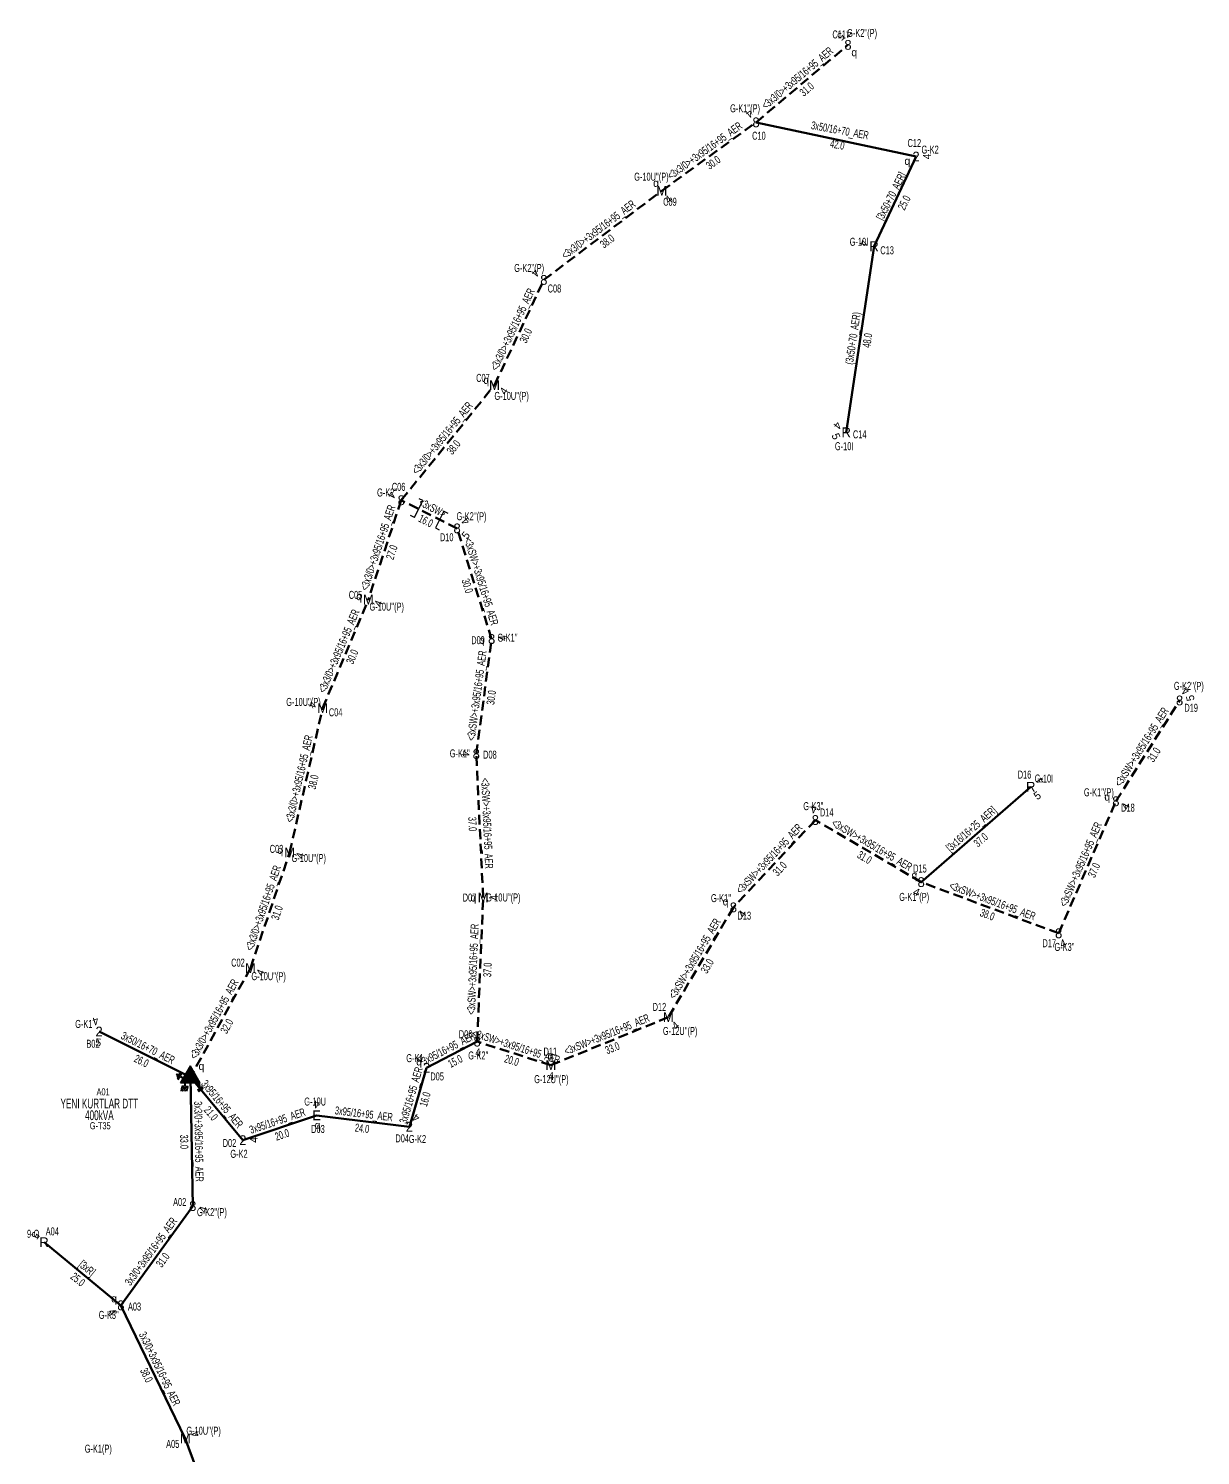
# Model space of a CAD drawing. Header units: millimetres. Extents: x 367507 to 373457, y 4068694 to 4074327.
# Drawn here: x 371125.5 to 371425.9, y 4073961.8 to 4074327.4 of the extents above; entities that cross this region are included whole.
import ezdxf
from ezdxf.enums import TextEntityAlignment as Align

# ---------------------------------------------------------------- set-up
doc = ezdxf.new("R2010")
doc.units = ezdxf.units.MM
doc.linetypes.add('DASHED', pattern=[3.75, 2.5, -1.25])
for name, color, linetype, lineweight in [('DIREK_AG_MEVCUT', 120, 'Continuous', 25), ('DIREK_AG_YENI', 108, 'Continuous', 25), ('DIREK_OG_YENI', 10, 'Continuous', 25), ('HAT_AG_HAVAI_BYSK', 3, 'Continuous', 50), ('HAT_AG_HAVAI_MEVCUT', 126, 'Continuous', 50), ('HAT_AG_HAVAI_YENI', 3, 'Continuous', 50), ('HAT_OG_HAVAI_ILERDE', 1, 'DASHED', 70), ('HAT_OG_HAVAI_YENI', 1, 'Continuous', 70), ('TRAFO_TADILAT_BYSK', 5, 'Continuous', 30), ('TRAFO_YENI', 5, 'Continuous', 30)]:
    doc.layers.add(name, color=color, linetype=linetype, lineweight=lineweight)
doc.layers.add('NIA_AG', color=5, linetype='Continuous')
doc.styles.add('Direk', font='B_CAD')
doc.styles.get("Standard").update_dxf_attribs({"font": 'Arial'})

# ---------------------------------------------------------------- blocks, each defined once
blk = doc.blocks.new('AG_NIA', base_point=(-64.4296, 129.8924))
at = {"layer": 'NIA_AG'}
for p, q in [((-64.429604, 132.292432), (-65.529604, 132.292432)), ((-64.429604, 127.492432), (-64.429604, 132.292432)), ((-64.429604, 127.492432), (-65.529604, 127.492432))]:
    blk.add_line(p, q, dxfattribs=at)
blk = doc.blocks.new('YENI_DIREK')
h = blk.add_hatch(color=32)
h.paths.add_polyline_path([(-3.28, -0.5), (-3.07, -0.63), (-2.64, 0.1), (-1.87, -0.35), (-1.77, -0.17), (-2.54, 0.28), (-2.11, 1.01), (-2.33, 1.14)])
h.paths.add_polyline_path([(-3.42, -0.17), (-3.29, -0.25), (-2.57, 0.98), (-2.7, 1.06)])
h.paths.add_polyline_path([(-3.5, 0.29), (-3.37, 0.22), (-3.01, 0.82), (-3.14, 0.9)])
h.paths.add_polyline_path([(-3.41, 0.73), (-3.54, 0.81), (-3.62, 0.68), (-3.49, 0.61)])
h.paths.add_polyline_path([(-1.26, -1.44), (-1.46, -1.44), (-1.47, -2.34), (-2.22, -2.34), (-2.48, -3.47), (-2.38, -3.47), (-2.17, -2.54), (-1.87, -2.54), (-2.08, -3.47), (-1.98, -3.47), (-1.77, -2.54), (-1.47, -2.54), (-1.68, -3.48), (-1.58, -3.48), (-1.37, -2.54), (-1.07, -2.54), (-1.28, -3.48), (-1.18, -3.48), (-0.97, -2.54), (-0.67, -2.55), (-0.88, -3.48), (-0.78, -3.48), (-0.52, -2.35), (-1.27, -2.34)])
at = {"layer": 'TRAFO_YENI'}
for points in [[(2.31, -1.57), (2.08, -1.92), (2.04, -1.44), (1.9, -1.44), (1.98, -2.32), (2.21, -1.96), (2.27, -2.67), (2.06, -2.67), (2.36, -2.87), (2.36, -2.86), (2.6, -2.49), (2.41, -2.63)], [(2.31, -1.57), (2.08, -1.92), (2.04, -1.44), (1.9, -1.44), (1.98, -2.32), (2.21, -1.96), (2.27, -2.67), (2.06, -2.67), (2.36, -2.87), (1.94, -3.19), (2.16, -3.79), (2.22, -3.74), (2.04, -3.26), (2.22, -3.13), (2.4, -3.6), (2.46, -3.56), (2.28, -3.08), (2.46, -2.94), (2.64, -3.42), (2.69, -3.38), (2.51, -2.9), (2.69, -2.76), (2.87, -3.24), (2.93, -3.2), (2.75, -2.72), (2.93, -2.58), (3.11, -3.06), (3.17, -3.01), (2.95, -2.42), (2.36, -2.86), (2.6, -2.49), (2.41, -2.63)], [(2.93, -2.58), (3.11, -3.06), (3.17, -3.01), (2.95, -2.42), (2.36, -2.86), (2.6, -2.49), (2.41, -2.63), (2.31, -1.57), (2.08, -1.92), (2.04, -1.44), (1.9, -1.44), (1.98, -2.32), (2.21, -1.96), (2.27, -2.67), (2.06, -2.67), (2.36, -2.87), (1.94, -3.19), (2.16, -3.79), (2.22, -3.74), (2.04, -3.26), (2.22, -3.13), (2.4, -3.6), (2.46, -3.56), (2.28, -3.08), (2.46, -2.94), (2.64, -3.42), (2.69, -3.38), (2.51, -2.9), (2.69, -2.76), (2.87, -3.24), (2.93, -3.2), (2.75, -2.72)]]:
    blk.add_hatch(color=32, dxfattribs=at).paths.add_polyline_path(points)
at = {"layer": 'TRAFO_TADILAT_BYSK', "color": 32, "flags": 128}
for points in [[(-3.49, 0.61), (-3.41, 0.73), (-3.54, 0.81), (-3.62, 0.68), (-3.49, 0.61)], [(-3.37, 0.22), (-3.01, 0.82), (-3.14, 0.9), (-3.5, 0.29), (-3.37, 0.22)], [(-3.29, -0.25), (-2.57, 0.98), (-2.7, 1.06), (-3.42, -0.17), (-3.29, -0.25)], [(-1.77, -0.17), (-2.54, 0.28), (-2.11, 1.01), (-2.33, 1.14), (-3.28, -0.5), (-3.07, -0.63), (-2.64, 0.1), (-1.87, -0.35), (-1.77, -0.17)], [(-1.26, -1.44), (-1.46, -1.44), (-1.47, -2.34), (-2.22, -2.34), (-2.48, -3.47), (-2.38, -3.47), (-2.17, -2.54), (-1.87, -2.54), (-2.08, -3.47), (-1.98, -3.47), (-1.77, -2.54), (-1.47, -2.54), (-1.68, -3.48), (-1.58, -3.48), (-1.37, -2.54), (-1.07, -2.54), (-1.28, -3.48), (-1.18, -3.48), (-0.97, -2.54), (-0.67, -2.55), (-0.88, -3.48), (-0.78, -3.48), (-0.52, -2.35), (-1.27, -2.34), (-1.26, -1.44)]]:
    blk.add_lwpolyline(points, dxfattribs=at)
at = {"layer": 'TRAFO_YENI', "linetype": 'Continuous'}
for p, q in [((-2.5, -1.44), (0, 2.89)), ((2.5, -1.44), (0, 2.89)), ((-2.5, -1.44), (2.5, -1.44))]:
    blk.add_line(p, q, dxfattribs=at)
at = {"layer": 'TRAFO_YENI', "color": 32, "flags": 128}
blk.add_lwpolyline([(1.9, -1.44), (2.04, -1.44), (2.08, -1.92), (2.31, -1.57), (2.41, -2.63), (2.6, -2.49), (2.36, -2.86), (2.95, -2.42), (3.17, -3.01), (3.11, -3.06), (2.93, -2.58), (2.75, -2.72), (2.93, -3.2), (2.87, -3.24), (2.69, -2.76), (2.51, -2.9), (2.69, -3.38), (2.64, -3.42), (2.46, -2.94), (2.28, -3.08), (2.46, -3.56), (2.4, -3.6), (2.22, -3.13), (2.04, -3.26), (2.22, -3.74), (2.16, -3.79), (1.94, -3.19), (2.36, -2.87), (2.06, -2.67), (2.27, -2.67), (2.21, -1.96), (1.98, -2.32), (1.9, -1.44)], dxfattribs=at)
at = {"layer": 'TRAFO_YENI', "linetype": 'Continuous'}
for points in [[(-2.5, -1.44), (0, -1.44), (0, 2.89)], [(0, -1.44), (0, 2.89), (2.5, -1.44)]]:
    blk.add_solid(points, dxfattribs=at)

msp = doc.modelspace()

# ---------------------------------------------------------------- linework, layer by layer
at = {"layer": 'HAT_AG_HAVAI_BYSK'}
for p, q in [((371352.987233, 4074294.598721), (371342.22, 4074271.61)), ((371382.39, 4074133.14), (371354.308, 4074108.694)), ((371129.51, 4074016.42), (371149.215, 4074000.253))]:
    msp.add_line(p, q, dxfattribs=at)
at = {"layer": 'HAT_AG_HAVAI_MEVCUT'}
msp.add_line((371335.09, 4074223.94), (371342.22, 4074271.61), dxfattribs=at)
at = {"layer": 'HAT_AG_HAVAI_YENI'}
for p, q in [((371311.984, 4074303.367), (371352.987233, 4074294.598721)), ((371143.615, 4074070.406), (371167.01, 4074058.708)), ((371227.55, 4074061.133), (371240.502, 4074067.833)), ((371223.14, 4074046.021), (371227.55, 4074061.133)), ((371180.461, 4074042.572), (371167.01, 4074058.708)), ((371180.461, 4074042.572), (371199.358, 4074048.93)), ((371199.358, 4074048.93), (371223.14, 4074046.021))]:
    msp.add_line(p, q, dxfattribs=at)
at = {"layer": 'HAT_OG_HAVAI_ILERDE'}
for p, q in [((371311.984, 4074303.367), (371335.544, 4074323.227)), ((371287.834105, 4074285.842278), (371311.984, 4074303.367)), ((371257.601101, 4074263.003372), (371287.834105, 4074285.842278)), ((371244.954169, 4074236.033897), (371257.601101, 4074263.003372)), ((371221.05855, 4074206.543658), (371244.954169, 4074236.033897)), ((371221.05855, 4074206.543658), (371212.616239, 4074181.058765)), ((371235.376, 4074199.328), (371221.05855, 4074206.543658)), ((371244.221, 4074170.983), (371235.376, 4074199.328)), ((371200.91, 4074153.285), (371212.616239, 4074181.058765)), ((371240.283, 4074141.503), (371244.221, 4074170.983)), ((371192.455588, 4074116.259538), (371200.91, 4074153.285)), ((371404.19525, 4074129.410756), (371420.531, 4074155.236)), ((371242.048, 4074104.751), (371240.283, 4074141.503)), ((371389.543, 4074095.572), (371404.19525, 4074129.410756)), ((371327.18, 4074124.6), (371306.179315, 4074102.215928)), ((371354.308, 4074108.694), (371327.18, 4074124.6)), ((371182.406608, 4074086.65009), (371192.455588, 4074116.259538)), ((371389.543, 4074095.572), (371354.308, 4074108.694)), ((371240.502, 4074067.833), (371242.048, 4074104.751)), ((371306.179315, 4074102.215928), (371289.506384, 4074074.065613)), ((371182.406608, 4074086.65009), (371167.01, 4074058.708)), ((371289.506384, 4074074.065613), (371259.398833, 4074061.786517)), ((371259.398833, 4074061.786517), (371240.502, 4074067.833))]:
    msp.add_line(p, q, dxfattribs=at)
at = {"layer": 'HAT_OG_HAVAI_YENI'}
for p, q in [((371167.615446, 4074025.68212), (371167.01, 4074058.708)), ((371167.615446, 4074025.68212), (371149.215, 4074000.253)), ((371149.215, 4074000.253), (371165.713894, 4073966.123926)), ((371165.713894, 4073966.123926), (371176.420331, 4073937.397209))]:
    msp.add_line(p, q, dxfattribs=at)

# ---------------------------------------------------------------- block references
at = {"layer": 'NIA_AG'}
for p, rotation in [((371225.523562, 4074204.293397), 333.252971), ((371230.910989, 4074201.578261), 153.252971)]:
    msp.add_blockref('AG_NIA', p, dxfattribs=dict(at, rotation=rotation))
at = {"layer": 'TRAFO_YENI'}
msp.add_blockref('YENI_DIREK', (371167.01, 4074058.708), dxfattribs=at)

# ---------------------------------------------------------------- texts
at = {"layer": 'DIREK_AG_MEVCUT', "linetype": 'ByBlock', "width": 0.53}
for s, p in [('G-10I', (371338.359925, 4074272.77556)), ('C13', (371345.570586, 4074270.598282)), ('G-10I', (371334.560099, 4074220.397172)), ('C14', (371338.551495, 4074223.422264)), ('D16', (371380.781891, 4074136.248695)), ('G-10I', (371385.761486, 4074135.239784)), ('A04', (371131.634122, 4074019.201745)), ('9-O', (371126.732126, 4074018.59285))]:
    msp.add_text(s, height=2.05, dxfattribs=at).set_placement(p, align=Align.MIDDLE_CENTER)
at = {"layer": 'DIREK_AG_MEVCUT', "color": 32, "style": 'Direk'}
for s, rotation, p in [('4', 253.19817, (371339.539531, 4074272.419375)), ('4', 231.493333, (371332.8989, 4074225.683296)), ('5', 291.493333, (371332.484711, 4074222.9141)), ('4', 121.914924, (371384.766735, 4074134.620246)), ('5', 396.477607, (371384.054624, 4074130.88855)), ('5', 231.967522, (371127.304547, 4074018.145103))]:
    msp.add_text(s, height=2, rotation=rotation, dxfattribs=at).set_placement(p, align=Align.MIDDLE_CENTER)
at = {"layer": 'DIREK_AG_MEVCUT', "linetype": 'ByBlock', "style": 'Direk'}
for p in [(371342.22, 4074271.61), (371335.09, 4074223.94), (371382.39, 4074133.14), (371129.51, 4074016.42)]:
    msp.add_text('R', height=2.5, dxfattribs=at).set_placement(p, align=Align.MIDDLE_CENTER)
at = {"layer": 'DIREK_AG_YENI', "width": 0.53}
for s, p in [('C12', (371352.550212, 4074298.07133)), ('G-K2', (371356.587604, 4074296.387233)), ('G-K1', (371139.70504, 4074072.361063)), ('B02', (371142.049699, 4074067.275532)), ('G-K1', (371224.560712, 4074063.593504)), ('D05', (371230.252316, 4074058.908705)), ('G-10U', (371198.997934, 4074052.468013)), ('D03', (371199.712367, 4074045.447986)), ('D02', (371177.03761, 4074041.843715)), ('D04', (371221.29579, 4074043.046292)), ('G-K2', (371225.211324, 4074042.87716)), ('G-K2', (371179.47266, 4074039.078065)), ('G-K1(P)', (371143.407079, 4073963.525667))]:
    msp.add_text(s, height=2.05, dxfattribs=at).set_placement(p, align=Align.MIDDLE_CENTER)
at = {"layer": 'DIREK_AG_YENI', "style": 'Direk'}
for s, p in [('2', (371352.987233, 4074294.598721)), ('2', (371143.615, 4074070.406)), ('2', (371227.55, 4074061.133)), ('E', (371199.358, 4074048.93)), ('2', (371223.14, 4074046.021)), ('2', (371180.461, 4074042.572))]:
    msp.add_text(s, height=2.5, dxfattribs=at).set_placement(p, align=Align.MIDDLE_CENTER)
at = {"layer": 'DIREK_AG_YENI', "color": 32, "style": 'Direk'}
for s, rotation, p in [('4', 450.659622, (371355.787047, 4074294.630956)), ('4', 558.43397, (371142.729608, 4074073.062328)), ('5', 355.933971, (371143.416463, 4074067.613048)), ('4', 218.947124, (371225.789912, 4074063.310634)), ('4', 539.418644, (371199.38641, 4074051.729856)), ('4', 503.555298, (371224.803331, 4074048.273406)), ('4', 451.400512, (371183.260164, 4074042.640435))]:
    msp.add_text(s, height=2, rotation=rotation, dxfattribs=at).set_placement(p, align=Align.MIDDLE_CENTER)
at = {"layer": 'DIREK_AG_YENI', "color": 4, "style": 'Direk'}
for p in [(371350.748269, 4074293.486499), (371225.619774, 4074062.721782), (371199.611119, 4074046.442847)]:
    msp.add_text('q', height=2, dxfattribs=at).set_placement(p, align=Align.MIDDLE_CENTER)
at = {"layer": 'DIREK_OG_YENI', "width": 0.53}
for s, p in [("G-K2''(P)", (371339.159532, 4074326.274728)), ('C11', (371333.288196, 4074325.90307)), ("G-K1''(P)", (371309.165022, 4074306.968876)), ('C10', (371312.708599, 4074299.942828)), ("G-10U''(P)", (371285.166524, 4074289.44497)), ('C09', (371289.916857, 4074283.029425)), ("G-K2''(P)", (371253.830663, 4074266.059613)), ('C08', (371260.320054, 4074260.799444)), ('C07', (371241.988286, 4074237.892265)), ("G-10U''(P)", (371249.348135, 4074233.280719)), ('C06', (371220.381438, 4074209.977536)), ("G-K2''", (371217.427596, 4074208.529316)), ("G-K2''(P)", (371239.059378, 4074202.450815)), ('D10', (371232.706333, 4074197.064623)), ('C05', (371209.339848, 4074182.289726)), ("G-10U''(P)", (371217.339884, 4074179.28406)), ('D09', (371240.733588, 4074170.686421)), ("G-K1''", (371248.291359, 4074171.329154)), ("G-K2''(P)", (371422.899949, 4074158.981079)), ("G-10U''(P)", (371196.00015, 4074154.866919)), ('C04', (371204.241357, 4074152.21166)), ('D19', (371423.488914, 4074153.364972)), ("G-K1''", (371236.059784, 4074141.682189)), ('D08', (371243.779854, 4074141.35463)), ("G-K1''(P)", (371399.845061, 4074131.710569)), ("G-K3''", (371326.664654, 4074128.167015)), ('D14', (371330.084421, 4074126.553033)), ('D18', (371407.289457, 4074127.774943)), ('C03', (371189.087898, 4074117.212778)), ("G-10U''(P)", (371197.352314, 4074114.873497)), ('D15', (371353.983004, 4074112.178878)), ('D07', (371238.548016, 4074104.740263)), ("G-10U''(P)", (371247.199511, 4074104.766804)), ("G-K1''", (371303.00519, 4074104.599612)), ("G-K1''(P)", (371352.510657, 4074104.909696)), ('D13', (371308.978007, 4074100.114185)), ('D17', (371387.126118, 4074093.040463)), ("G-K3''", (371391.026923, 4074092.089729)), ('C02', (371179.204274, 4074088.062554)), ("G-10U''(P)", (371187.067534, 4074084.594281)), ('D12', (371287.220565, 4074076.716091)), ("G-12U''(P)", (371292.535366, 4074070.553416)), ('D06', (371237.55088, 4074069.714725)), ("G-K2''", (371240.800251, 4074064.284565)), ('D11', (371259.263121, 4074065.283885)), ("G-12U''(P)", (371259.537534, 4074058.212093)), ('A02', (371164.275962, 4074026.729903)), ("G-K2''(P)", (371172.541132, 4074024.136655)), ("G-K3''", (371146.102676, 4073997.802386)), ('A03', (371152.701443, 4073999.945245)), ("G-10U''(P)", (371170.406489, 4073968.12746)), ('A05', (371162.495008, 4073964.749602))]:
    msp.add_text(s, height=2.05, dxfattribs=at).set_placement(p, align=Align.MIDDLE_CENTER)
at = {"layer": 'DIREK_OG_YENI', "color": 32, "style": 'Direk'}
for s, rotation, p in [('5', 220.129356, (371333.739357, 4074325.367856)), ('4', 175.129355, (371335.781738, 4074326.016889)), ('4', 218.048207, (371310.258292, 4074305.571979)), ('4', 396.51777, (371289.500307, 4074283.591995)), ('4', 230.972476, (371255.425939, 4074264.766514)), ('4', 417.9295, (371247.326877, 4074234.547202)), ('4', 241.327091, (371218.601906, 4074207.887122)), ('4', 130.291699, (371237.511734, 4074201.138702)), ('5', 51.772336, (371237.575563, 4074197.595394)), ('4', 429.408469, (371215.237351, 4074180.073995)), ('4', 94.86089, (371247.010929, 4074171.220263)), ('4', 507.684614, (371422.027822, 4074157.602331)), ('5', 102.684615, (371423.262662, 4074155.850836)), ('4', 252.141429, (371198.244914, 4074154.143672)), ('4', 267.570424, (371237.485517, 4074141.621696)), ('4', 188.220952, (371326.779626, 4074127.371227)), ('4', 422.135952, (371406.670616, 4074128.102105)), ('4', 434.195586, (371195.149739, 4074115.496946)), ('4', 90.175772, (371244.847987, 4074104.75959)), ('4', 334.594769, (371353.106751, 4074106.164771)), ('4', 413.094419, (371308.418268, 4074100.534533)), ('4', 383.080633, (371390.640673, 4074092.996129)), ('4', 426.199011, (371184.968476, 4074085.520119)), ('4', 400.775074, (371291.33504, 4074071.945231)), ('4', 364.804497, (371240.736517, 4074065.042838)), ('4', 362.222183, (371259.507402, 4074058.988622)), ('4', 432.580426, (371170.287033, 4074024.843893)), ('4', 308.216562, (371147.015101, 4073998.520821)), ('4', 113.120376, (371168.289004, 4073967.223386))]:
    msp.add_text(s, height=2, rotation=rotation, dxfattribs=at).set_placement(p, align=Align.MIDDLE_CENTER)
at = {"layer": 'DIREK_OG_YENI', "style": 'Direk'}
for s, p in [('8', (371335.544, 4074323.227)), ('8', (371311.984, 4074303.367)), ('M', (371287.834105, 4074285.842278)), ('8', (371257.601101, 4074263.003372)), ('M', (371244.954169, 4074236.033897)), ('8', (371221.05855, 4074206.543658)), ('8', (371235.376, 4074199.328)), ('M', (371212.616239, 4074181.058765)), ('8', (371244.221, 4074170.983)), ('8', (371420.531, 4074155.236)), ('M', (371200.91, 4074153.285)), ('8', (371240.283, 4074141.503)), ('8', (371404.19525, 4074129.410756)), ('8', (371327.18, 4074124.6)), ('M', (371192.455588, 4074116.259538)), ('8', (371354.308, 4074108.694)), ('M', (371242.048, 4074104.751)), ('8', (371306.179315, 4074102.215928)), ('8', (371389.543, 4074095.572)), ('M', (371182.406608, 4074086.65009)), ('M', (371289.506384, 4074074.065613)), ('8', (371240.502, 4074067.833)), ('M', (371259.398833, 4074061.786517)), ('8', (371167.615446, 4074025.68212)), ('8', (371149.215, 4074000.253)), ('M', (371165.713894, 4073966.123926))]:
    msp.add_text(s, height=2.5, dxfattribs=at).set_placement(p, align=Align.MIDDLE_CENTER)
at = {"layer": 'DIREK_OG_YENI', "color": 4, "style": 'Direk'}
for p in [(371337.155289, 4074321.315522), (371286.346425, 4074287.851459), (371242.835681, 4074237.361303), (371210.27596, 4074181.938023), (371241.729992, 4074170.771158), (371401.985103, 4074130.579194), (371190.050095, 4074116.940424), (371352.540233, 4074110.461767), (371239.548012, 4074104.743331), (371304.18025, 4074103.717173), (371259.301896, 4074064.284637), (371147.447233, 4074002.020767)]:
    msp.add_text('q', height=2, dxfattribs=at).set_placement(p, align=Align.MIDDLE_CENTER)
at = {"layer": 'HAT_AG_HAVAI_BYSK', "lineweight": 30, "width": 0.53}
for s, rotation, p in [('[3x50+70_AER]', 423.24898, (371347.515535, 4074284.004093)), ('[3x16/16+25_AER]', 401.040289, (371367.790899, 4074121.558111, 185677.154)), ('[3xR]', 320.632777, (371139.901645, 4074008.993632, 185574.6075))]:
    msp.add_text(s, height=2.05, rotation=rotation, dxfattribs=at).set_placement(p, align=Align.CENTER)
for s, rotation, p in [('25.0', 423.24898, (371349.033586, 4074283.238899)), ('37.0', 401.040289, (371368.907101, 4074120.275889, 185677.154)), ('25.0', 320.632777, (371138.823355, 4074007.679368, 185574.6075))]:
    msp.add_text(s, height=2.05, rotation=rotation, dxfattribs=at).set_placement(p, align=Align.TOP_CENTER)
at = {"layer": 'HAT_AG_HAVAI_MEVCUT', "lineweight": 30, "width": 0.53}
msp.add_text('(3x50+70_AER)', height=2.05, rotation=81.493333, dxfattribs=at).set_placement((371337.814351, 4074247.900736, 185671.11), align=Align.CENTER)
msp.add_text('48.0', height=2.05, rotation=81.493333, dxfattribs=at).set_placement((371339.495649, 4074247.649264, 185671.11), align=Align.TOP_CENTER)
at = {"layer": 'HAT_AG_HAVAI_YENI', "lineweight": 30, "width": 0.53}
for s, rotation, p in [('3x50/16+70_AER', 349.649631, (371333.309329, 4074300.336088)), ('3x50/16+70_AER', 333.433969, (371155.692645, 4074065.317257, 185583.505)), ('3x95/16+95_AER', 27.352283, (371233.635459, 4074065.237969, 185620.251)), ('3x95/16+95_AER', 309.814651, (371174.388402, 4074051.18426, 185583.505)), ('3x95/16+95_AER', 73.731643, (371224.529034, 4074053.815116, 185613.775)), ('3x95/16+95_AER', 18.595797, (371189.638444, 4074046.556623, 185599.679)), ('3x95/16+95_AER', 353.026257, (371211.352202, 4074048.319212, 185611.57))]:
    msp.add_text(s, height=2.05, rotation=rotation, dxfattribs=at).set_placement(p, align=Align.CENTER)
for s, rotation, p in [('42.0', 349.649631, (371333.003895, 4074298.663751)), ('26.0', 333.433969, (371154.932355, 4074063.796743, 185583.505)), ('15.0', 27.352283, (371234.416541, 4074063.728031, 185620.251)), ('16.0', 73.731643, (371226.160966, 4074053.338884, 185613.775)), ('21.0', 309.814651, (371173.082598, 4074050.09574, 185583.505)), ('24.0', 353.026257, (371211.145798, 4074046.631788, 185611.57)), ('20.0', 18.595797, (371190.180556, 4074044.945377, 185599.679))]:
    msp.add_text(s, height=2.05, rotation=rotation, dxfattribs=at).set_placement(p, align=Align.TOP_CENTER)
at = {"layer": 'HAT_OG_HAVAI_ILERDE', "lineweight": 30, "width": 0.53}
for s, rotation, p in [('<3x3/0>+3x95/16+95_AER', 40.129353, (371323.216162, 4074313.946903, 185667.772)), ('<3x3/0>+3x95/16+95_AER', 35.96706, (371299.40983, 4074295.292591, 185655.992)), ('<3x3/0>+3x95/16+95_AER', 37.068479, (371272.205249, 4074275.101053, 185643.917052)), ('<3x3/0>+3x95/16+95_AER', 64.876473, (371250.50805, 4074249.87952, 185628.800551)), ('<3x3/0>+3x95/16+95_AER', 50.982527, (371232.345949, 4074221.823901, 185622.477085)), ('<3x3/0>+3x95/16+95_AER', 431.671654, (371216.030515, 4074194.068504, 185606.308119)), ('<3xSW>', 333.252971, (371228.59982, 4074203.694881, 185610.529275)), ('<3xSW>+3x95/16+95_AER', 287.330427, (371240.609912, 4074185.4087, 185617.688)), ('<3x3/0>+3x95/16+95_AER', 67.145283, (371205.979851, 4074167.502019, 185606.308119)), ('<3xSW>+3x95/16+95_AER', 82.391353, (371241.409484, 4074156.355545, 185622.1105)), ('<3xSW>+3x95/16+95_AER', 57.684614, (371411.644775, 4074142.77777, 185710.2655)), ('<3x3/0>+3x95/16+95_AER', 77.137574, (371195.854123, 4074134.961488, 185600.455)), ('<3xSW>+3x95/16+95_AER', 272.556669, (371242.052506, 4074123.695768)), ('<3xSW>+3x95/16+95_AER', 329.615562, (371341.17393, 4074117.380253, 185663.59)), ('<3xSW>+3x95/16+95_AER', 406.826342, (371316.059767, 4074113.989544, 185653.089658)), ('<3xSW>+3x95/16+95_AER', 66.58729, (371396.089109, 4074112.829127, 185702.097625)), ('<3x3/0>+3x95/16+95_AER', 71.253598, (371186.62619, 4074101.727987, 185596.227794)), ('<3xSW>+3x95/16+95_AER', 339.573975, (371372.222148, 4074102.929555, 185677.154)), ('<3xSW>+3x95/16+95_AER', 419.362495, (371297.111502, 4074088.573935, 185644.753192)), ('<3xSW>+3x95/16+95_AER', 87.602049, (371240.425744, 4074086.327564, 185621.024)), ('<3x3/0>+3x95/16+95_AER', 421.144423, (371173.963841, 4074073.089258, 185583.505)), ('<3xSW>+3x95/16+95_AER', 382.187653, (371274.131613, 4074068.713124, 185629.699416)), ('<3xSW>+3x95/16+95_AER', 342.256712, (371250.209456, 4074065.619325, 185620.251))]:
    msp.add_text(s, height=2.05, rotation=rotation, dxfattribs=at).set_placement(p, align=Align.CENTER)
for s, rotation, p in [('31.0', 40.129353, (371324.311838, 4074312.647097, 185667.772)), ('30.0', 35.96706, (371300.408275, 4074293.916687, 185655.992)), ('38.0', 37.068479, (371273.229957, 4074273.744597, 185643.917052)), ('30.0', 64.876473, (371252.047221, 4074249.157749, 185628.800551)), ('38.0', 50.982527, (371233.666771, 4074220.753653, 185622.477085)), ('16.0', 333.252971, (371227.834731, 4074202.176777, 185610.529275)), ('27.0', 431.671654, (371217.644274, 4074193.533918, 185606.308119)), ('30.0', 287.330427, (371238.987088, 4074184.9023, 185617.688)), ('30.0', 67.145283, (371207.546388, 4074166.841746, 185606.308119)), ('30.0', 82.391353, (371243.094516, 4074156.130455, 185622.1105)), ('31.0', 57.684614, (371413.081476, 4074141.868986, 185710.2655)), ('38.0', 77.137574, (371197.511465, 4074134.58305, 185600.455)), ('37.0', 272.556669, (371240.354198, 4074123.619936)), ('31.0', 329.615562, (371340.31407, 4074115.913747, 185663.59)), ('31.0', 406.826342, (371317.299548, 4074112.826384, 185653.089658)), ('37.0', 66.58729, (371397.649142, 4074112.153629, 185702.097625)), ('31.0', 71.253598, (371188.236006, 4074101.181641, 185596.227794)), ('38.0', 339.573975, (371371.628852, 4074101.336445, 185677.154)), ('37.0', 87.602049, (371242.124256, 4074086.256436, 185621.024)), ('33.0', 419.362495, (371298.574197, 4074087.707607, 185644.753192)), ('32.0', 421.144423, (371175.452767, 4074072.268832, 185583.505)), ('20.0', 342.256712, (371249.691376, 4074064.000192, 185620.251)), ('33.0', 382.187653, (371274.773604, 4074067.139006, 185629.699416))]:
    msp.add_text(s, height=2.05, rotation=rotation, dxfattribs=at).set_placement(p, align=Align.TOP_CENTER)
at = {"layer": 'HAT_OG_HAVAI_YENI', "lineweight": 30, "width": 0.53}
for rotation, p in [(271.050255, (371168.16258, 4074042.21064, 185583.505)), (414.110597, (371157.726595, 4074013.465849, 185574.6075)), (295.800348, (371158.229716, 4073983.558414, 185582.856947))]:
    msp.add_text('3x3/0+3x95/16+95_AER', height=2.05, rotation=rotation, dxfattribs=at).set_placement(p, align=Align.CENTER)
for s, rotation, p in [('33.0', 271.050255, (371166.462866, 4074042.17948, 185583.505)), ('31.0', 414.110597, (371159.10385, 4074012.469271, 185574.6075)), ('38.0', 295.800348, (371156.699178, 4073982.818512, 185582.856947))]:
    msp.add_text(s, height=2.05, rotation=rotation, dxfattribs=at).set_placement(p, align=Align.TOP_CENTER)
at = {"layer": 'TRAFO_YENI', "color": 4, "style": 'Direk'}
msp.add_text('q', height=2, dxfattribs=at).set_placement((371169.838427, 4074061.536427), align=Align.MIDDLE_CENTER)
at = {"layer": 'TRAFO_YENI', "width": 0.6}
for s, height, p in [('YENI KURTLAR DTT', 2.5, (371143.688963, 4074050.70624)), ('A01', 1.8, (371144.648174, 4074054.051747)), ('400kVA', 2.5, (371143.688963, 4074047.70624))]:
    msp.add_text(s, height=height, dxfattribs=at).set_placement(p, align=Align.CENTER)
msp.add_text('G-T35', height=1.8, dxfattribs=at).set_placement((371143.911209, 4074047.173401), align=Align.TOP_CENTER)

doc.saveas('drawing.dxf')
